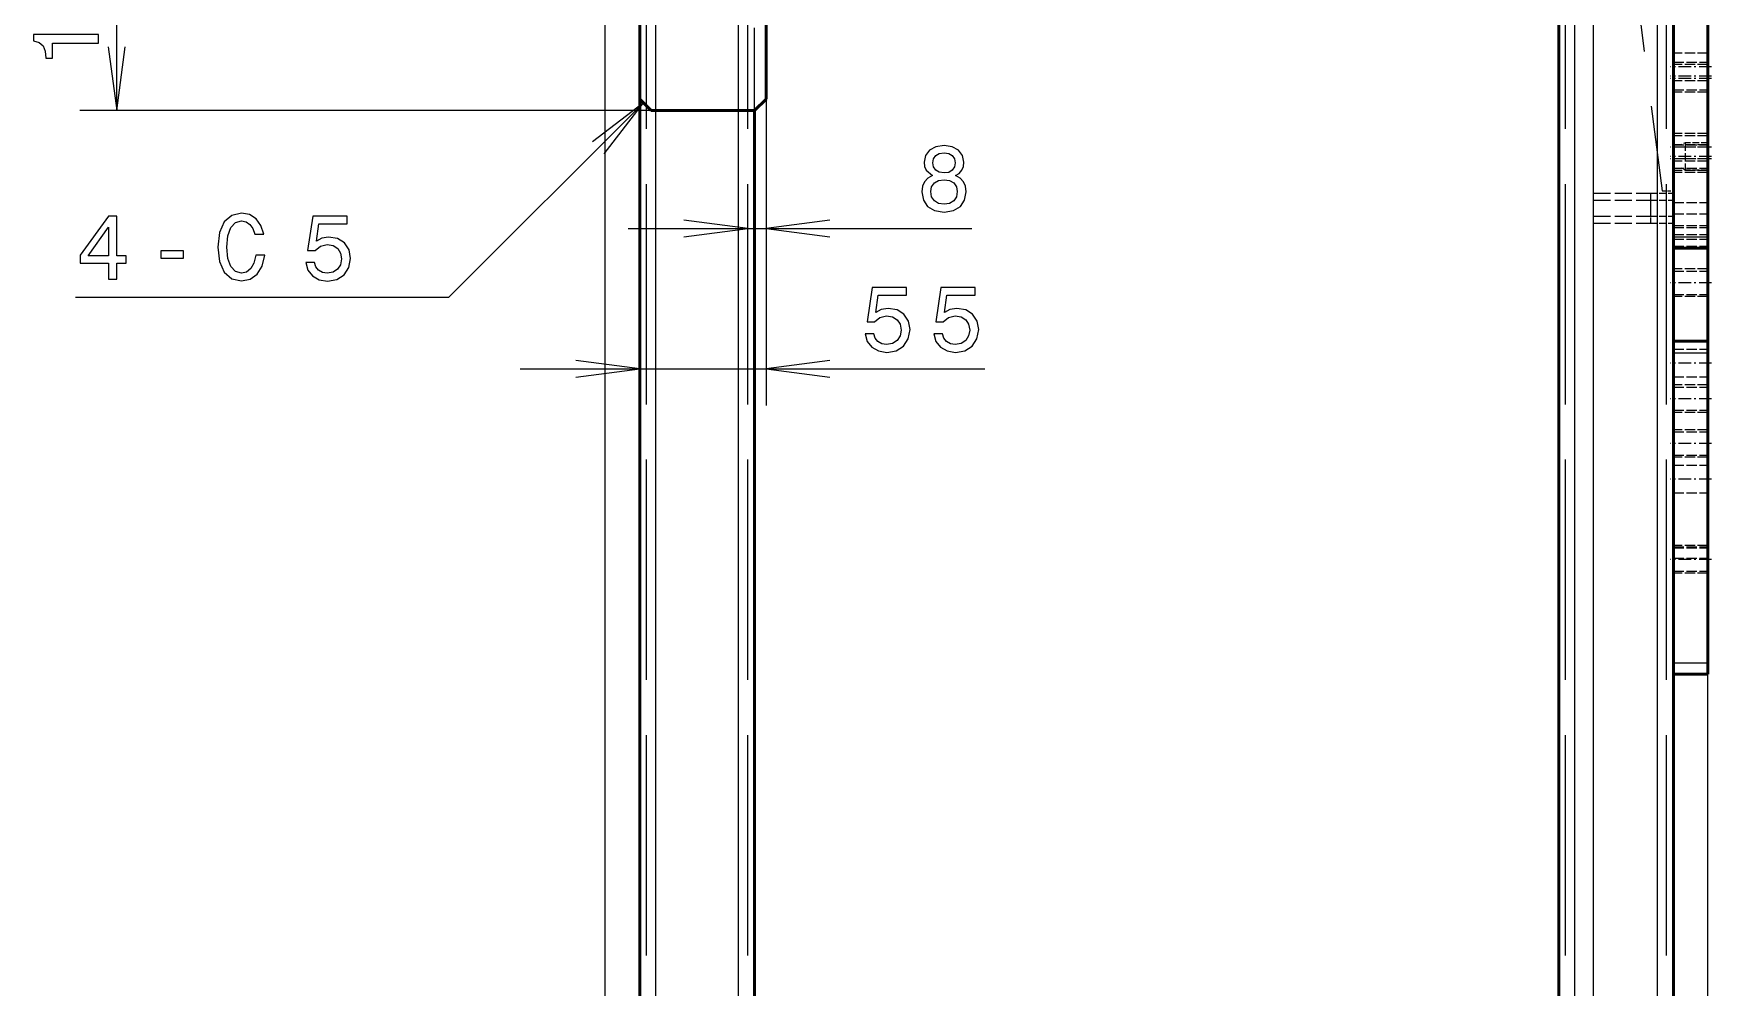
# Model space of a CAD drawing. Extents: x 0 to 1189, y 0 to 841.
# Drawn here: x 962.2 to 1053.5, y 618.6 to 670.5 of the extents above; entities that cross this region are included whole.
import ezdxf

# ---------------------------------------------------------------- set-up
doc = ezdxf.new("R2010")
doc.units = 0
doc.linetypes.add('DASHDOT', pattern=[18.5, 12, -3, 0.5, -3])
doc.linetypes.add('DASHED', pattern=[15, 12, -3])

msp = doc.modelspace()

# ---------------------------------------------------------------- linework, layer by layer
at = {"color": 7, "linetype": 'DASHDOT', "lineweight": 25}
for p, q in [((996.096, 413.094), (996.096, 729.594)), ((1000.596, 413.094), (1000.596, 729.594)), ((1046.096, 413.094), (1046.096, 729.594)), ((1050.596, 413.094), (1050.596, 729.594))]:
    msp.add_line(p, q, dxfattribs=at)
at = {"color": 7, "lineweight": 25}
for p, q in [((1051.471, 436.969), (1051.471, 724.179)), ((1053.346, 436.969), (1053.346, 724.179)), ((993.346, 453.219), (993.346, 723.105)), ((995.221, 453.219), (995.221, 723.105)), ((1050.596, 439.469), (1050.596, 703.219)), ((1046.096, 577.594), (1046.096, 693.844)), ((966.761, 666.344), (966.761, 681.344)), ((1047.096, 672.469), (1047.096, 405.963)), ((995.423, 666.767), (984.816, 656.161)), ((995.221, 666.969), (995.221, 650.28)), ((1002.096, 666.969), (1002.096, 657.918)), ((1002.096, 666.969), (1002.096, 650.28)), ((995.846, 666.344), (964.761, 666.344)), ((996.096, 475.969), (996.096, 666.344)), ((1000.596, 577.594), (1000.596, 666.344)), ((994.596, 659.918), (1013.296, 659.918)), ((1051.471, 659.469), (1051.471, 405.963)), ((1051.471, 659.469), (1053.346, 659.469)), ((984.816, 656.161), (964.522, 656.161)), ((1051.471, 653.157), (1053.346, 653.157)), ((988.721, 652.28), (1013.99, 652.28)), ((1051.471, 636.282), (1053.346, 636.282))]:
    msp.add_line(p, q, dxfattribs=at)
at = {"color": 7, "linetype": 'DASHED', "lineweight": 25}
for p, q in [((996.096, 439.469), (996.096, 703.219)), ((1000.596, 439.469), (1000.596, 703.219)), ((1046.096, 439.469), (1046.096, 703.219)), ((1050.596, 439.469), (1050.596, 703.219)), ((995.596, 440.344), (995.596, 702.344)), ((996.096, 439.844), (996.096, 702.844)), ((996.096, 439.844), (996.096, 702.844)), ((1000.596, 439.844), (1000.596, 702.844)), ((1000.596, 439.844), (1000.596, 702.844)), ((1001.096, 440.344), (1001.096, 702.344)), ((1045.596, 440.344), (1045.596, 702.344)), ((1046.096, 439.844), (1046.096, 702.844)), ((1046.096, 439.844), (1046.096, 702.844)), ((1050.596, 439.844), (1050.596, 702.844)), ((1050.596, 439.844), (1050.596, 702.844)), ((1051.096, 440.344), (1051.096, 702.344)), ((996.096, 445.344), (996.096, 697.344)), ((996.096, 445.344), (996.096, 697.344)), ((996.096, 445.719), (996.096, 696.969)), ((996.096, 445.719), (996.096, 696.969)), ((996.096, 574.469), (996.096, 696.969)), ((996.096, 574.469), (996.096, 696.969)), ((996.096, 574.469), (996.096, 696.969)), ((996.096, 574.469), (996.096, 696.969)), ((1000.596, 445.344), (1000.596, 697.344)), ((1000.596, 445.344), (1000.596, 697.344)), ((1000.596, 445.719), (1000.596, 696.969)), ((1000.596, 445.719), (1000.596, 696.969)), ((1000.596, 574.469), (1000.596, 696.969)), ((1000.596, 574.469), (1000.596, 696.969)), ((1000.596, 574.469), (1000.596, 696.969)), ((1000.596, 574.469), (1000.596, 696.969)), ((1046.096, 445.344), (1046.096, 697.344)), ((1046.096, 445.344), (1046.096, 697.344)), ((1046.096, 445.719), (1046.096, 696.969)), ((1046.096, 445.719), (1046.096, 696.969)), ((1046.096, 574.469), (1046.096, 696.969)), ((1046.096, 574.469), (1046.096, 696.969)), ((1046.096, 574.469), (1046.096, 696.969)), ((1046.096, 574.469), (1046.096, 696.969)), ((1050.596, 445.344), (1050.596, 697.344)), ((1050.596, 445.344), (1050.596, 697.344)), ((1050.596, 445.719), (1050.596, 696.969)), ((1050.596, 445.719), (1050.596, 696.969)), ((1050.596, 574.469), (1050.596, 696.969)), ((1050.596, 574.469), (1050.596, 696.969)), ((1050.596, 574.469), (1050.596, 696.969)), ((1050.596, 574.469), (1050.596, 696.969)), ((1046.471, 696.344), (1050.846, 661.969))]:
    msp.add_line(p, q, dxfattribs=at)
at = {"color": 7, "lineweight": 50}
for p, q in [((1045.221, 577.594), (1045.221, 693.844)), ((995.221, 666.969), (995.221, 680.719)), ((1002.096, 680.719), (1002.096, 666.969)), ((1051.471, 562.844), (1051.471, 678.969)), ((1051.471, 678.344), (1051.471, 659.469)), ((1053.346, 678.344), (1053.346, 659.469)), ((995.221, 440.344), (995.221, 666.969)), ((995.846, 666.344), (995.221, 666.969)), ((1002.096, 666.969), (1001.471, 666.344)), ((995.846, 666.344), (1001.471, 666.344)), ((1001.471, 577.594), (1001.471, 666.344)), ((1051.471, 659.469), (1051.471, 658.844)), ((1053.346, 659.469), (1053.346, 658.844)), ((1051.471, 658.844), (1053.346, 658.844)), ((1053.346, 658.844), (1053.346, 653.782)), ((1051.471, 653.782), (1053.346, 653.782)), ((1053.346, 653.782), (1053.346, 653.157)), ((1053.346, 653.157), (1053.346, 636.282)), ((1051.471, 635.657), (1053.346, 635.657)), ((1053.346, 636.282), (1053.346, 635.657))]:
    msp.add_line(p, q, dxfattribs=at)
at = {"color": 7, "linetype": 'DASHED', "lineweight": 25, "ltscale": 0.375}
for p, q in [((996.096, 666.344), (996.096, 681.344)), ((1001.471, 666.344), (1001.471, 681.344))]:
    msp.add_line(p, q, dxfattribs=at)
at = {"color": 7, "linetype": 'DASHED', "lineweight": 25, "ltscale": 0.22608}
msp.add_line((1000.596, 666.344), (1000.596, 675.388), dxfattribs=at)
at = {"color": 7, "linetype": 'DASHED', "lineweight": 25, "ltscale": 0.046875}
for p, q in [((1053.346, 669.469), (1051.471, 669.469)), ((1053.346, 669.469), (1051.471, 669.469)), ((1053.346, 669.469), (1051.471, 669.469)), ((1053.346, 669.469), (1051.471, 669.469)), ((1051.471, 668.969), (1053.346, 668.969)), ((1051.471, 668.969), (1053.346, 668.969)), ((1053.346, 668.844), (1051.471, 668.844)), ((1053.346, 668.844), (1051.471, 668.844)), ((1053.346, 667.969), (1051.471, 667.969)), ((1053.346, 667.969), (1051.471, 667.969)), ((1053.346, 667.969), (1051.471, 667.969)), ((1053.346, 667.969), (1051.471, 667.969)), ((1051.471, 667.469), (1053.346, 667.469)), ((1051.471, 667.469), (1053.346, 667.469)), ((1053.346, 667.344), (1051.471, 667.344)), ((1053.346, 667.344), (1051.471, 667.344)), ((1053.346, 665.094), (1051.471, 665.094)), ((1053.346, 665.094), (1051.471, 665.094)), ((1053.346, 665.094), (1051.471, 665.094)), ((1053.346, 665.094), (1051.471, 665.094)), ((1053.346, 664.976), (1051.471, 664.976)), ((1053.346, 664.976), (1051.471, 664.976)), ((1053.346, 664.976), (1051.471, 664.976)), ((1053.346, 664.976), (1051.471, 664.976)), ((1051.471, 664.476), (1053.346, 664.476)), ((1051.471, 664.476), (1053.346, 664.476)), ((1053.346, 664.469), (1051.471, 664.469)), ((1053.346, 664.469), (1051.471, 664.469)), ((1053.346, 664.351), (1051.471, 664.351)), ((1053.346, 664.351), (1051.471, 664.351)), ((1053.346, 663.713), (1051.471, 663.713)), ((1053.346, 663.713), (1051.471, 663.713)), ((1053.346, 663.713), (1051.471, 663.713)), ((1053.346, 663.713), (1051.471, 663.713)), ((1053.346, 663.594), (1051.471, 663.594)), ((1053.346, 663.594), (1051.471, 663.594)), ((1053.346, 663.594), (1051.471, 663.594)), ((1053.346, 663.594), (1051.471, 663.594)), ((1051.471, 663.213), (1053.346, 663.213)), ((1051.471, 663.213), (1053.346, 663.213)), ((1053.346, 663.088), (1051.471, 663.088)), ((1053.346, 663.088), (1051.471, 663.088)), ((1053.346, 662.969), (1051.471, 662.969)), ((1053.346, 662.969), (1051.471, 662.969)), ((1051.471, 661.344), (1053.346, 661.344)), ((1051.471, 661.344), (1053.346, 661.344)), ((1051.471, 660.719), (1053.346, 660.719)), ((1051.471, 660.094), (1053.346, 660.094)), ((1051.471, 659.969), (1053.346, 659.969)), ((1051.471, 659.969), (1053.346, 659.969)), ((1051.471, 659.594), (1053.346, 659.594)), ((1051.471, 659.594), (1053.346, 659.594)), ((1051.471, 659.469), (1053.346, 659.469)), ((1051.471, 659.469), (1053.346, 659.469)), ((1051.471, 659.469), (1053.346, 659.469)), ((1051.471, 659.344), (1053.346, 659.344)), ((1051.471, 658.969), (1053.346, 658.969)), ((1053.346, 657.719), (1051.471, 657.719)), ((1053.346, 657.719), (1051.471, 657.719)), ((1051.471, 657.601), (1053.346, 657.601)), ((1051.471, 657.601), (1053.346, 657.601)), ((1051.471, 656.338), (1053.346, 656.338)), ((1051.471, 656.338), (1053.346, 656.338)), ((1053.346, 656.219), (1051.471, 656.219)), ((1053.346, 656.219), (1051.471, 656.219)), ((1051.471, 653.344), (1053.346, 653.344)), ((1051.471, 653.344), (1053.346, 653.344)), ((1051.471, 653.157), (1053.346, 653.157)), ((1051.471, 651.844), (1053.346, 651.844)), ((1051.471, 651.844), (1053.346, 651.844)), ((1053.346, 651.407), (1051.471, 651.407)), ((1053.346, 651.407), (1051.471, 651.407)), ((1051.471, 651.288), (1053.346, 651.288)), ((1051.471, 651.288), (1053.346, 651.288)), ((1051.471, 650.025), (1053.346, 650.025)), ((1051.471, 650.025), (1053.346, 650.025)), ((1053.346, 649.907), (1051.471, 649.907)), ((1053.346, 649.907), (1051.471, 649.907)), ((1053.346, 648.969), (1051.471, 648.969)), ((1053.346, 648.969), (1051.471, 648.969)), ((1051.471, 648.851), (1053.346, 648.851)), ((1051.471, 648.851), (1053.346, 648.851)), ((1051.471, 647.588), (1053.346, 647.588)), ((1051.471, 647.588), (1053.346, 647.588)), ((1053.346, 647.469), (1051.471, 647.469)), ((1053.346, 647.469), (1051.471, 647.469)), ((1051.471, 647.032), (1053.346, 647.032)), ((1051.471, 647.032), (1053.346, 647.032)), ((1051.471, 645.532), (1053.346, 645.532)), ((1051.471, 645.532), (1053.346, 645.532)), ((1053.346, 642.657), (1051.471, 642.657)), ((1053.346, 642.657), (1051.471, 642.657)), ((1051.471, 642.594), (1053.346, 642.594)), ((1051.471, 642.594), (1053.346, 642.594)), ((1051.471, 642.538), (1053.346, 642.538)), ((1051.471, 642.538), (1053.346, 642.538)), ((1051.471, 641.969), (1053.346, 641.969)), ((1051.471, 641.275), (1053.346, 641.275)), ((1051.471, 641.275), (1053.346, 641.275)), ((1053.346, 641.157), (1051.471, 641.157)), ((1053.346, 641.157), (1051.471, 641.157)), ((1051.471, 636.282), (1053.346, 636.282))]:
    msp.add_line(p, q, dxfattribs=at)
at = {"color": 7, "linetype": 'DASHDOT', "lineweight": 25, "ltscale": 0.056253}
for p, q in [((1053.534, 668.719), (1051.283, 668.719)), ((1053.534, 668.219), (1051.283, 668.219)), ((1053.534, 668.094), (1051.283, 668.094)), ((1053.534, 664.344), (1051.283, 664.344)), ((1053.534, 663.844), (1051.283, 663.844)), ((1053.534, 663.719), (1051.283, 663.719)), ((1053.534, 656.969), (1051.283, 656.969)), ((1053.534, 652.594), (1051.283, 652.594)), ((1053.534, 650.657), (1051.283, 650.657)), ((1053.534, 648.219), (1051.283, 648.219)), ((1053.534, 646.282), (1051.283, 646.282)), ((1053.534, 641.907), (1051.283, 641.907))]:
    msp.add_line(p, q, dxfattribs=at)
at = {"color": 7, "linetype": 'DASHED', "lineweight": 25, "ltscale": 0.00592}
for p, q in [((1052.096, 664.594), (1051.891, 664.476)), ((1052.096, 664.594), (1051.891, 664.476)), ((1052.096, 663.094), (1051.891, 663.213)), ((1052.096, 663.094), (1051.891, 663.213))]:
    msp.add_line(p, q, dxfattribs=at)
at = {"color": 7, "linetype": 'DASHED', "lineweight": 25, "ltscale": 0.0375}
msp.add_line((1052.096, 664.594), (1052.096, 663.094), dxfattribs=at)
msp.add_line((1052.096, 664.594), (1052.096, 663.094), dxfattribs=at)
msp.add_line((1052.096, 664.594), (1052.096, 663.094), dxfattribs=at)
msp.add_line((1052.096, 664.594), (1052.096, 663.094), dxfattribs=at)
msp.add_line((1052.096, 664.594), (1052.096, 663.094), dxfattribs=at)
at = {"color": 7, "linetype": 'DASHED', "lineweight": 25, "ltscale": 0.03125}
for p, q in [((1053.346, 664.594), (1052.096, 664.594)), ((1053.346, 664.594), (1052.096, 664.594)), ((1053.346, 663.094), (1052.096, 663.094)), ((1053.346, 663.094), (1052.096, 663.094)), ((1047.096, 661.844), (1047.096, 660.594)), ((1050.221, 661.844), (1050.221, 660.594)), ((1050.221, 661.844), (1051.471, 661.844)), ((1050.221, 661.469), (1050.221, 660.219)), ((1050.221, 661.469), (1051.471, 661.469)), ((1050.221, 660.594), (1051.471, 660.594)), ((1050.221, 660.219), (1051.471, 660.219))]:
    msp.add_line(p, q, dxfattribs=at)
at = {"color": 7, "linetype": 'DASHED', "lineweight": 25, "ltscale": 0.015625}
msp.add_line((1050.846, 661.969), (1051.471, 661.969), dxfattribs=at)
at = {"color": 7, "linetype": 'DASHED', "lineweight": 25, "ltscale": 0.078125}
for p, q in [((1047.096, 661.844), (1050.221, 661.844)), ((1047.096, 661.469), (1050.221, 661.469)), ((1047.096, 660.594), (1050.221, 660.594)), ((1047.096, 660.219), (1050.221, 660.219))]:
    msp.add_line(p, q, dxfattribs=at)
at = {"color": 7, "linetype": 'DASHED', "lineweight": 25, "ltscale": 0.009372}
msp.add_line((1047.096, 660.594), (1047.096, 660.219), dxfattribs=at)
at = {"color": 7, "lineweight": 25}
for points in [[(965.761, 670.018), (965.761, 670.477), (962.235, 670.477), (962.235, 670.134), (962.543, 670.043), (962.75, 669.861), (962.871, 669.584), (962.911, 669.201), (963.269, 669.201), (963.269, 670.018)], [(1011.153, 662.804), (1010.896, 662.663), (1010.719, 662.466), (1010.608, 662.219), (1010.573, 661.921), (1010.654, 661.472), (1010.886, 661.124), (1011.264, 660.902), (1011.778, 660.817), (1012.288, 660.902), (1012.666, 661.124), (1012.898, 661.472), (1012.984, 661.921), (1012.943, 662.219), (1012.838, 662.466), (1012.656, 662.663), (1012.404, 662.804), (1012.606, 662.925), (1012.747, 663.091), (1012.833, 663.293), (1012.863, 663.54), (1012.782, 663.898), (1012.57, 664.186), (1012.227, 664.372), (1011.778, 664.443), (1011.325, 664.372), (1010.982, 664.186), (1010.765, 663.898), (1010.689, 663.54), (1010.714, 663.293), (1010.8, 663.091)], [(1011.168, 663.5), (1011.209, 663.722), (1011.33, 663.893), (1011.521, 663.999), (1011.778, 664.039), (1012.031, 663.999), (1012.222, 663.893), (1012.343, 663.722), (1012.389, 663.5), (1012.343, 663.273), (1012.222, 663.096), (1012.031, 662.98), (1011.778, 662.945), (1011.521, 662.985), (1011.33, 663.096), (1011.209, 663.273)], [(1011.057, 661.931), (1011.103, 662.199), (1011.249, 662.4), (1011.476, 662.531), (1011.778, 662.577), (1012.076, 662.531), (1012.303, 662.4), (1012.449, 662.199), (1012.5, 661.931), (1012.449, 661.644), (1012.303, 661.427), (1012.076, 661.286), (1011.778, 661.24), (1011.476, 661.286), (1011.249, 661.427), (1011.103, 661.644)], [(966.318, 657.161), (966.772, 657.161), (966.772, 658.028), (967.271, 658.028), (967.271, 658.432), (966.772, 658.432), (966.772, 660.585), (966.313, 660.585), (964.779, 658.472), (964.779, 658.028), (966.318, 658.028)], [(974.329, 658.462), (974.228, 658.038), (974.062, 657.736), (973.83, 657.549), (973.558, 657.489), (973.23, 657.579), (972.973, 657.852), (972.801, 658.296), (972.746, 658.911), (972.801, 659.521), (972.968, 659.97), (973.225, 660.242), (973.558, 660.338), (973.8, 660.288), (974.007, 660.146), (974.168, 659.92), (974.279, 659.607), (974.758, 659.607), (974.607, 660.086), (974.344, 660.449), (973.986, 660.676), (973.558, 660.757), (973.023, 660.631), (972.615, 660.278), (972.352, 659.698), (972.262, 658.911), (972.352, 658.124), (972.615, 657.544), (973.023, 657.186), (973.558, 657.065), (974.027, 657.161), (974.405, 657.428), (974.672, 657.867), (974.813, 658.462)], [(977.048, 658.074), (977.159, 657.66), (977.406, 657.337), (977.769, 657.136), (978.233, 657.06), (978.742, 657.151), (979.141, 657.398), (979.393, 657.791), (979.489, 658.296), (979.403, 658.765), (979.161, 659.133), (978.782, 659.37), (978.293, 659.456), (977.915, 659.395), (977.623, 659.229), (977.764, 660.172), (979.297, 660.172), (979.297, 660.585), (977.426, 660.585), (977.148, 658.729), (977.552, 658.729), (977.844, 658.966), (978.218, 659.052), (978.54, 658.997), (978.788, 658.835), (978.944, 658.588), (978.999, 658.27), (978.944, 657.953), (978.782, 657.706), (978.535, 657.549), (978.218, 657.494), (977.95, 657.529), (977.744, 657.645), (977.592, 657.827), (977.517, 658.074)], [(965.203, 658.432), (966.318, 660), (966.318, 658.432)], [(969.166, 658.316), (970.387, 658.316), (970.387, 658.714), (969.166, 658.714)], [(1007.485, 654.193), (1007.596, 653.779), (1007.843, 653.456), (1008.206, 653.255), (1008.67, 653.179), (1009.179, 653.27), (1009.578, 653.517), (1009.83, 653.91), (1009.926, 654.415), (1009.84, 654.884), (1009.598, 655.252), (1009.22, 655.489), (1008.73, 655.575), (1008.352, 655.514), (1008.06, 655.348), (1008.201, 656.291), (1009.734, 656.291), (1009.734, 656.704), (1007.863, 656.704), (1007.586, 654.848), (1007.989, 654.848), (1008.282, 655.085), (1008.655, 655.171), (1008.978, 655.116), (1009.225, 654.954), (1009.381, 654.707), (1009.436, 654.389), (1009.381, 654.072), (1009.22, 653.825), (1008.972, 653.668), (1008.655, 653.613), (1008.387, 653.648), (1008.181, 653.764), (1008.029, 653.946), (1007.954, 654.193)], [(1011.221, 654.193), (1011.332, 653.779), (1011.579, 653.456), (1011.942, 653.255), (1012.406, 653.179), (1012.915, 653.27), (1013.314, 653.517), (1013.566, 653.91), (1013.662, 654.415), (1013.576, 654.884), (1013.334, 655.252), (1012.956, 655.489), (1012.466, 655.575), (1012.088, 655.514), (1011.796, 655.348), (1011.937, 656.291), (1013.47, 656.291), (1013.47, 656.704), (1011.599, 656.704), (1011.322, 654.848), (1011.725, 654.848), (1012.018, 655.085), (1012.391, 655.171), (1012.714, 655.116), (1012.961, 654.954), (1013.117, 654.707), (1013.172, 654.389), (1013.117, 654.072), (1012.956, 653.825), (1012.708, 653.668), (1012.391, 653.613), (1012.123, 653.648), (1011.917, 653.764), (1011.765, 653.946), (1011.69, 654.193)]]:
    msp.add_lwpolyline(points, close=True, dxfattribs=at)
for points in [[(966.304, 669.814), (966.761, 666.344), (967.217, 669.814)], [(993.292, 663.991), (995.423, 666.767), (992.646, 664.637)], [(997.626, 659.461), (1001.096, 659.918), (997.626, 660.374)], [(1005.566, 660.374), (1002.096, 659.918), (1005.566, 659.461)], [(991.751, 651.823), (995.221, 652.28), (991.751, 652.737)], [(1005.566, 652.737), (1002.096, 652.28), (1005.566, 651.823)]]:
    msp.add_lwpolyline(points, dxfattribs=at)

doc.saveas('drawing.dxf')
